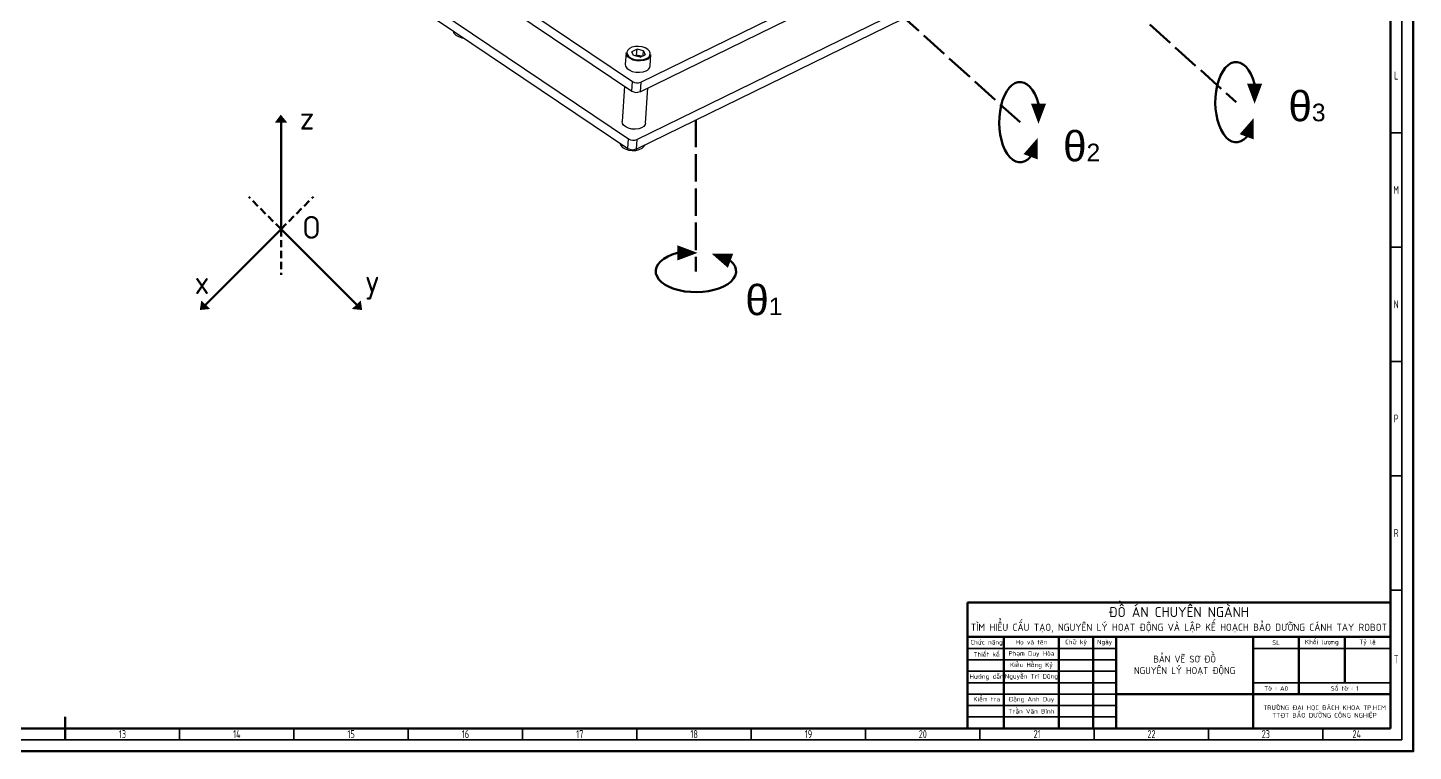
# Model space of a CAD drawing. Header units: millimetres. Extents: x -419 to 9215, y 1224 to 3301.
# Drawn here: x 3542 to 4148, y 1225 to 1542 of the extents above; entities that cross this region are included whole.
import ezdxf

# ---------------------------------------------------------------- set-up
doc = ezdxf.new("R2010")
doc.units = ezdxf.units.MM
doc.linetypes.add('ACAD_ISO02W100', pattern=[15, 12, -3])
doc.linetypes.add('HIDDEN2', pattern=[4.7625, 3.175, -1.5875])
for name, color, linetype, lineweight in [('0.7mm', 7, 'Continuous', 70), ('Chu', 241, 'Continuous', 35), ('d', 7, 'Continuous', 35), ('Net 0.35', 20, 'Continuous', 35), ('Net 0.7', 7, 'Continuous', 70), ('Net Duc', 7, 'ACAD_ISO02W100', 70)]:
    doc.layers.add(name, color=color, linetype=linetype, lineweight=lineweight)
doc.styles.add('SLDTEXTSTYLE1', font='TXT', dxfattribs={"width": 0.7})
doc.styles.get("Standard").update_dxf_attribs({"font": 'arial.ttf'})

msp = doc.modelspace()

# ---------------------------------------------------------------- hatches: boundary and pattern name
at = {"layer": 'Net 0.7'}
for points in [[(3650.45, 1500.09), (3655.83, 1500.06), (3653, 1503.55)], [(3618.25, 1422.33), (3622.07, 1418.55), (3617.61, 1418.09)], [(3687.97, 1422.33), (3684.15, 1418.55), (3688.61, 1418.09)]]:
    msp.add_hatch(color=256, dxfattribs=at).paths.add_polyline_path(points)

# ---------------------------------------------------------------- linework, layer by layer
at = {"color": 7, "linetype": 'Continuous', "lineweight": 25}
for p, q in [((3810.13, 1513.58), (4038.71, 1625.31)), ((3810.42, 1517.76), (4039, 1629.49)), ((3808.4, 1488.51), (4036.98, 1600.25)), ((3808.69, 1492.69), (4037.27, 1604.42)), ((3723.15, 1569.96), (3806.51, 1513.83)), ((3723.43, 1574.14), (3806.8, 1518.01)), ((3721.7, 1549.07), (3805.07, 1492.94)), ((3721.42, 1544.9), (3804.79, 1488.76)), ((3804.02, 1530.53), (3803.68, 1525.57)), ((3808.81, 1532.15), (3806.6, 1531.07)), ((3807.26, 1529.33), (3806.6, 1531.07)), ((3810.14, 1528.68), (3807.26, 1529.33)), ((3808.63, 1529.54), (3807.91, 1529.19)), ((3808.63, 1529.54), (3808.81, 1532.15)), ((3810.07, 1529.22), (3808.63, 1529.54)), ((3811.7, 1531.5), (3808.81, 1532.15)), ((3810.87, 1529.04), (3810.07, 1529.22)), ((3810.14, 1528.68), (3812.36, 1529.76)), ((3811.55, 1529.37), (3811.7, 1531.5)), ((3811.7, 1531.5), (3812.36, 1529.76)), ((3814.55, 1524.82), (3814.9, 1529.78)), ((3803.34, 1515.97), (3802.27, 1500.48)), ((3806.51, 1513.83), (3806.8, 1518.01)), ((3810.42, 1517.76), (3810.13, 1513.58)), ((3812.5, 1499.77), (3813.57, 1515.26)), ((3804.79, 1488.76), (3805.07, 1492.94)), ((3808.69, 1492.69), (3808.4, 1488.51))]:
    msp.add_line(p, q, dxfattribs=at)
at = {"color": 7, "linetype": 'Continuous', "lineweight": 25, "flags": 128}
for points in [[(3728.37, 1540.21), (3728.38, 1540.13), (3728.74, 1539.19), (3729.55, 1538.34), (3730.73, 1537.65), (3732.19, 1537.17), (3733.13, 1537.01)], [(3813.15, 1527.67), (3811.81, 1527.2), (3810.26, 1527), (3808.64, 1527.08), (3807.09, 1527.43), (3805.75, 1528.02), (3804.74, 1528.8), (3804.15, 1529.71), (3804.02, 1530.53)], [(3804.49, 1529.97), (3805.04, 1529.14), (3805.99, 1528.41), (3807.24, 1527.85), (3808.7, 1527.52), (3810.23, 1527.45), (3811.69, 1527.64), (3812.95, 1528.08)], [(3803.68, 1525.57), (3803.81, 1524.74), (3804.4, 1523.84), (3805.41, 1523.06), (3806.74, 1522.47), (3808.29, 1522.12), (3809.92, 1522.04), (3811.47, 1522.24), (3812.81, 1522.71)], [(3812.5, 1499.77), (3812.37, 1499.21), (3811.8, 1498.41), (3810.83, 1497.77), (3809.56, 1497.34), (3808.1, 1497.16), (3806.57, 1497.24), (3805.12, 1497.57), (3803.86, 1498.14), (3802.93, 1498.88), (3802.38, 1499.73), (3802.27, 1500.48)], [(3801.32, 1491.09), (3801.33, 1491.01), (3801.69, 1490.08), (3802.5, 1489.23), (3803.68, 1488.53), (3805.14, 1488.05), (3806.74, 1487.84), (3808.35, 1487.9), (3809.81, 1488.24), (3811, 1488.82), (3811.82, 1489.6), (3812.16, 1490.35)]]:
    msp.add_lwpolyline(points, dxfattribs=at)
at = {"color": 8, "linetype": 'Continuous', "lineweight": 25, "flags": 128}
msp.add_lwpolyline([(3812.95, 1528.08), (3813.91, 1528.72), (3814.47, 1529.52), (3814.59, 1530.4), (3814.25, 1531.27), (3813.49, 1532.08), (3812.37, 1532.73), (3811, 1533.18), (3809.49, 1533.38), (3807.98, 1533.32), (3806.6, 1533), (3805.48, 1532.45), (3804.72, 1531.73), (3804.37, 1530.88), (3804.48, 1529.99), (3804.49, 1529.97)], dxfattribs=at)
at = {"color": 7, "linetype": 'Continuous', "lineweight": 25}
for centre, radius, start, end in [((3809.11, 1525.11), 4.22, 76.76146, 105.64813), ((3809.26, 1525.54), 3.77, 66.35542, 77.53329), ((3812.26, 1530.19), 2.67, 289.56038, 351.22788), ((3811.91, 1525.23), 2.67, 289.56038, 351.22788), ((3808.85, 1521.37), 3.94, 238.6557, 293.44474), ((3808.56, 1517.2), 3.94, 238.6557, 293.44474), ((3807.12, 1496.31), 3.94, 238.6557, 293.44474), ((3806.84, 1492.13), 3.94, 238.6557, 293.44474)]:
    msp.add_arc(centre, radius, start, end, dxfattribs=at)
at = {"layer": '0.7mm', "lineweight": 211}
for q in [(3653.11, 1501.48), (3618.85, 1419.23), (3686.09, 1420.5)]:
    msp.add_line((3653.11, 1453.48), q, dxfattribs=at)
at = {"layer": '0.7mm', "linetype": 'HIDDEN2', "lineweight": 100}
for q in [(3638.97, 1467.62), (3667.25, 1467.62), (3653.11, 1433.48)]:
    msp.add_line((3653.11, 1453.48), q, dxfattribs=at)
at = {"layer": 'd'}
msp.add_line((4138.28, 1235.13), (4138.28, 1347.13), dxfattribs=at)
at = {"layer": 'Net 0.35', "linetype": 'Continuous', "lineweight": 35}
for p, q in [((4143.28, 2061.13), (4143.28, 1230.13)), ((4143.28, 1495.63), (4138.28, 1495.63)), ((4143.28, 1445.63), (4138.28, 1445.63)), ((4143.28, 1395.63), (4138.28, 1395.63)), ((4143.28, 1345.63), (4138.28, 1345.63)), ((4143.28, 1295.63), (4138.28, 1295.63)), ((4143.28, 1230.13), (2974.28, 1230.13)), ((3608.78, 1235.13), (3608.78, 1230.13)), ((3658.78, 1235.13), (3658.78, 1230.13)), ((3708.78, 1235.13), (3708.78, 1230.13)), ((3758.78, 1235.13), (3758.78, 1230.13)), ((3808.78, 1235.13), (3808.78, 1230.13)), ((3858.78, 1235.13), (3858.78, 1230.13)), ((3908.78, 1235.13), (3908.78, 1230.13)), ((3958.78, 1235.13), (3958.78, 1230.13)), ((4008.78, 1235.13), (4008.78, 1230.13)), ((4058.78, 1235.13), (4058.78, 1230.13)), ((4108.78, 1235.13), (4108.78, 1230.13))]:
    msp.add_line(p, q, dxfattribs=at)
at = {"layer": 'Net 0.35'}
for p, q in [((3953.28, 1270.13), (4018.28, 1270.13)), ((4078.28, 1270.13), (4138.28, 1270.13)), ((3953.28, 1265.13), (4018.28, 1265.13)), ((3953.28, 1260.13), (4018.28, 1260.13)), ((3953.28, 1255.13), (4018.28, 1255.13)), ((4078.28, 1255.13), (4138.28, 1255.13)), ((4018.28, 1250.13), (3953.28, 1250.13)), ((3953.28, 1245.13), (4018.28, 1245.13)), ((3953.28, 1240.13), (4018.28, 1240.13))]:
    msp.add_line(p, q, dxfattribs=at)
at = {"layer": 'Net 0.7', "linetype": 'Continuous', "lineweight": 70}
for p, q in [((4138.28, 2056.13), (4138.28, 1235.13)), ((3558.78, 1230.13), (3558.78, 1240.14)), ((4138.28, 1235.13), (2979.28, 1235.13))]:
    msp.add_line(p, q, dxfattribs=at)
at = {"layer": 'Net 0.7', "linetype": 'ACAD_ISO02W100', "lineweight": 100}
for p, q in [((3954.99, 1613.25), (4070.8, 1508.97)), ((3834.57, 1501.3), (3834.57, 1435.01))]:
    msp.add_line(p, q, dxfattribs=at)
at = {"layer": 'Net 0.7'}
for p, q in [((4138.28, 1290.13), (3953.28, 1290.13)), ((3953.28, 1290.13), (3953.28, 1235.13)), ((3953.28, 1275.13), (4138.28, 1275.13)), ((3969.28, 1275.13), (3969.28, 1235.13)), ((3993.28, 1275.13), (3993.28, 1235.13)), ((4008.28, 1275.13), (4008.28, 1235.13)), ((4018.28, 1275.13), (4018.28, 1235.13)), ((4078.28, 1275.13), (4078.28, 1235.13)), ((4098.28, 1275.13), (4098.28, 1250.13)), ((4118.28, 1275.13), (4118.28, 1255.13)), ((4018.28, 1250.13), (4138.28, 1250.13))]:
    msp.add_line(p, q, dxfattribs=at)
msp.add_lwpolyline([(2959.28, 1225.13), (4148.28, 1225.13), (4148.28, 2066.13), (2959.28, 2066.13)], close=True, dxfattribs=at)
at = {"layer": 'Net 0.7', "lineweight": 211}
for points in [[(4078.88, 1508.25, 0, 6.6, 0), (4078.88, 1517.05, 6.6, 6.6, 0)], [(3984.38, 1499.53, 0, 6.6, 0), (3984.38, 1508.33, 6.6, 6.6, 0)], [(4078.52, 1502.08, 0, 6.6, 0), (4075.43, 1493.84, 6.6, 6.6, 0)], [(3984.02, 1493.36, 0, 6.6, 0), (3980.92, 1485.12, 6.6, 6.6, 0)], [(3835.29, 1443.09, 0, 6.6, 0), (3826.49, 1443.09, 6.6, 6.6, 0)], [(3841.46, 1442.73, 0, 6.6, 0), (3849.7, 1439.63, 6.6, 6.6, 0)]]:
    msp.add_lwpolyline(points, format="xyseb", dxfattribs=at)
for centre, major_axis in [((4070.8, 1508.97), (0, 17.57)), ((3976.3, 1500.25), (0, 17.57)), ((3834.57, 1435.01), (-17.57, 0))]:
    msp.add_ellipse(centre, major_axis=major_axis, ratio=0.517828, start_param=5.190197, end_param=9.958116, dxfattribs=at)
at = {"layer": 'Net Duc', "lineweight": 100}
msp.add_line((3822.74, 1638.51), (3976.3, 1500.25), dxfattribs=at)

# ---------------------------------------------------------------- texts
at = {"layer": '0.7mm', "linetype": 'HIDDEN2', "lineweight": 211, "char_height": 10, "attachment_point": 5}
for s, insert in [('{\\fTCVN 7284|b0|i0|c0|p34;z}', (3664.5, 1501.98)), ('{\\fTCVN 7284|b0|i0|c0|p34;O}', (3666.44, 1454.24)), ('{\\fTCVN 7284|b0|i0|c0|p34;x}', (3618.56, 1430.09)), ('{\\fTCVN 7284|b0|i0|c0|p34;y}', (3693.05, 1429.14))]:
    msp.add_mtext_dynamic_manual_height_columns(s, width=64.7205, gutter_width=12.5, heights=[0], dxfattribs=dict(at, insert=insert))
at = {"layer": 'Chu', "char_height": 3.5, "attachment_point": 5, "style": 'SLDTEXTSTYLE1'}
for s, insert in [('{\\fTCVN 7284|b0|i0|c0|p34;L}', (4140.78, 1520.63)), ('{\\fTCVN 7284|b0|i0|c0|p34;M}', (4140.78, 1470.63)), ('{\\fTCVN 7284|b0|i0|c0|p34;N}', (4140.78, 1420.63)), ('{\\fTCVN 7284|b0|i0|c0|p34;P}', (4140.78, 1370.63)), ('{\\fTCVN 7284|b0|i0|c0|p34;R}', (4140.78, 1320.63)), ('{\\fTCVN 7284|b0|i0|c0|p34;T}', (4140.78, 1265.38)), ('{\\fTCVN 7284|b0|i0|c0|p34;13}', (3583.78, 1232.63)), ('{\\fTCVN 7284|b0|i0|c0|p34;14}', (3633.78, 1232.63)), ('{\\fTCVN 7284|b0|i0|c0|p34;15}', (3683.78, 1232.63)), ('{\\fTCVN 7284|b0|i0|c0|p34;16}', (3733.78, 1232.63)), ('{\\fTCVN 7284|b0|i0|c0|p34;17}', (3783.78, 1232.63)), ('{\\fTCVN 7284|b0|i0|c0|p34;18}', (3833.78, 1232.63)), ('{\\fTCVN 7284|b0|i0|c0|p34;19}', (3883.78, 1232.63)), ('{\\fTCVN 7284|b0|i0|c0|p34;20}', (3933.78, 1232.63)), ('{\\fTCVN 7284|b0|i0|c0|p34;21}', (3983.78, 1232.63)), ('{\\fTCVN 7284|b0|i0|c0|p34;22}', (4033.78, 1232.63)), ('{\\fTCVN 7284|b0|i0|c0|p34;23}', (4083.78, 1232.63)), ('{\\fTCVN 7284|b0|i0|c0|p34;24}', (4123.53, 1232.63))]:
    msp.add_mtext(s, dxfattribs=dict(at, insert=insert))
at = {"layer": 'Chu', "lineweight": 211, "char_height": 7.7, "attachment_point": 1}
for s, insert in [('{\\H1.71429x;θ}3', (4093.67, 1513.84)), ('{\\H1.71429x;θ}2', (3995.12, 1496.33)), ('{\\H1.71429x;θ}1', (3856.17, 1429.06))]:
    msp.add_mtext_dynamic_manual_height_columns(s, width=96.6331, gutter_width=13.75, heights=[0], dxfattribs=dict(at, insert=insert))
at = {"layer": 'Chu'}
for s, width, insert, char_height, attachment_point in [('{\\fTCVN 7284|b0|i0|c0|p34;\\H1x;ĐỒ ÁN CHUYÊN NGÀNH\\P\\H0.71429x;TÌM HIỂU CẤU TẠO, NGUYÊN LÝ HOẠT ĐỘNG VÀ LẬP KẾ HOẠCH BẢO DƯỠNG CÁNH TAY ROBOT}', 184.1058, (4045.78, 1282.63), 4.375, 5), ('{\\fTCVN 7284|b0|i0|c0|p34;Chức năng}', 18.9375, (3961.67, 1272.51), 2, 5), ('\\pxqc;{\\fTCVN 7284|b0|i0|c0|p34;Họ và tên}', 45.2329, (3981.28, 1272.63), 2, 5), ('\\pxqc;{\\fTCVN 7284|b0|i0|c0|p34;Chữ ký}', 18.9375, (4000.78, 1272.63), 2, 5), ('\\pxqc;{\\fTCVN 7284|b0|i0|c0|p34;Ngày}', 18.9375, (4013.28, 1272.63), 2, 5), ('\\pxqc;{\\fTCVN 7284|b0|i0|c0|p34;SL}', 45.2329, (4088.28, 1272.63), 2, 5), ('\\pxqc;{\\fTCVN 7284|b0|i0|c0|p34;Khối lượng}', 45.2329, (4108.28, 1272.63), 2, 5), ('\\pxqc;{\\fTCVN 7284|b0|i0|c0|p34;Tỷ lệ}', 45.2329, (4128.28, 1272.63), 2, 5), ('\\pxqc;{\\fTCVN 7284|b0|i0|c0|p34;Thiết kế}', 18.9375, (3961.67, 1267.51), 2, 5), ('\\pxqc;{\\fTCVN 7284|b0|i0|c0|p34;Phạm Duy Hòa}', 45.2329, (3981.28, 1267.63), 2, 5), ('{\\fTCVN 7284|b0|i0|c0|p34;BẢN VẼ SƠ ĐỒ\\PNGUYÊN LÝ HOẠT ĐỘNG}', 51.3461, (4048.28, 1262.63), 3, 5), ('\\pxqc;{\\fTCVN 7284|b0|i0|c0|p34;Kiều Hồng Kỷ}', 45.2329, (3981.28, 1262.63), 2, 5), ('\\pxqc;{\\fTCVN 7284|b0|i0|c0|p34;Hướng dẫn}', 18.9375, (3961.67, 1257.51), 2, 5), ('\\pxqc;{\\fTCVN 7284|b0|i0|c0|p34;Nguyễn Trí Dũng}', 45.2329, (3981.28, 1257.63), 2, 5), ('\\pxqc;{\\fTCVN 7284|b0|i0|c0|p34;Số tờ : 1}', 45.2329, (4118.28, 1252.63), 2, 5), ('\\pxqc;{\\fTCVN 7284|b0|i0|c0|p34;Kiểm tra}', 18.9375, (3952.24, 1247.95), 2, 4), ('\\pxqc;{\\fTCVN 7284|b0|i0|c0|p34;Đặng Anh Duy}', 45.2329, (3981.28, 1247.63), 2, 5), ('\\pxqc;{\\fTCVN 7284|b0|i0|c0|p34;Tờ : A0}', 45.2329, (4088.28, 1252.63), 2, 5), ('\\pxqc;{\\fTCVN 7284|b0|i0|c0|p34;Trần Văn Bình}', 45.2329, (3981.28, 1242.63), 2, 5), ('{\\fTCVN 7284|b0|i0|c0|p34;TRƯỜNG ĐẠI HỌC BÁCH KHOA TP.HCM\\PTTĐT BẢO DƯỠNG CÔNG NGHIỆP}', 73.3531, (4109.49, 1242.33), 2, 5)]:
    msp.add_mtext_dynamic_manual_height_columns(s, width=width, gutter_width=156.61, heights=[0], dxfattribs=dict(at, insert=insert, char_height=char_height, attachment_point=attachment_point))

doc.saveas('drawing.dxf')
